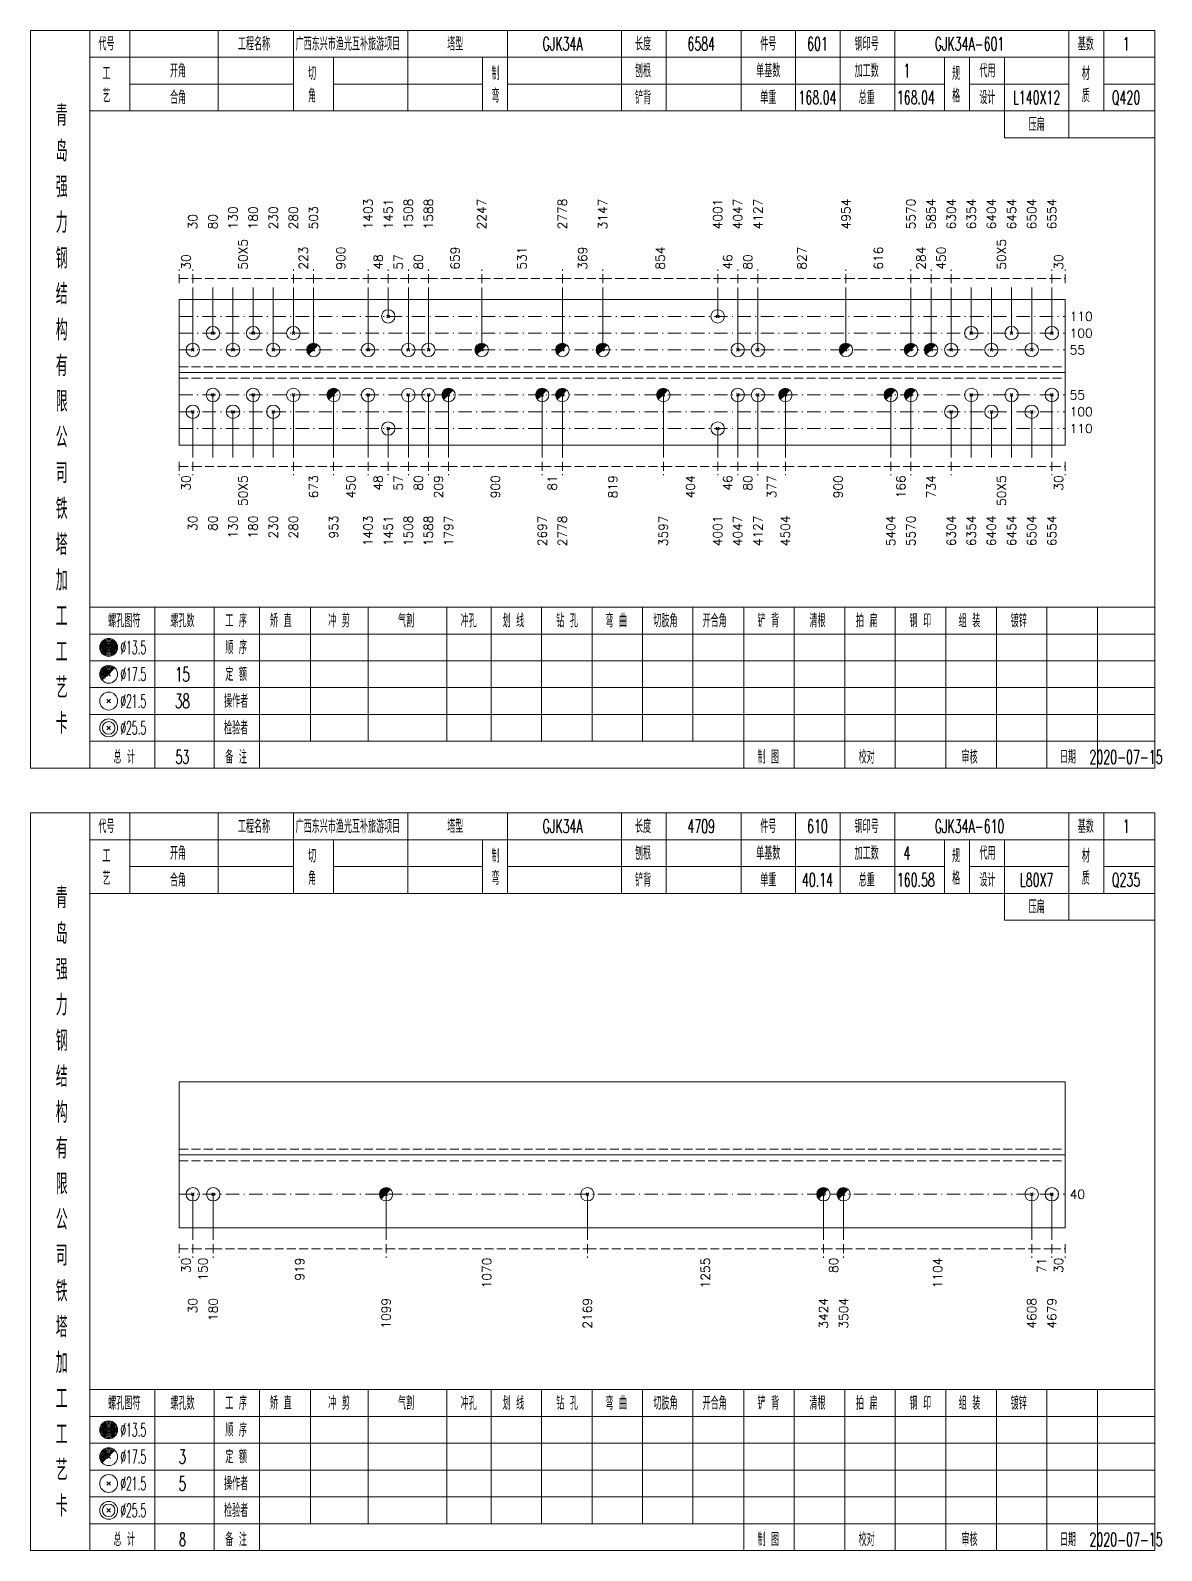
# Model space of a CAD drawing. Extents: x 0 to 2606, y -377 to 6479.
# Drawn here: x 2352.6 to 2605.5, y 3850 to 4190 of the extents above; entities that cross this region are included whole.
import ezdxf
from ezdxf.enums import TextEntityAlignment as Align

# ---------------------------------------------------------------- set-up
doc = ezdxf.new("R2010")
doc.units = 0
doc.header["$MEASUREMENT"] = 0
doc.linetypes.add('一点画线', pattern=[5.2, 3, -1, 0.2, -1])
doc.linetypes.add('虚线', pattern=[2.75, 2, -0.75])
doc.layers.get('0').update_dxf_attribs({"linetype": 'CONTINUOUS', "lineweight": 25})
doc.layers.add('1', color=7, linetype='CONTINUOUS', lineweight=25)
doc.layers.add('4', color=7, linetype='CONTINUOUS', lineweight=25)
doc.styles.get("Standard").update_dxf_attribs({"font": 'simplex.shx', "width": 0.7, "height": 3, "bigfont": 'gbhzfs.shx'})

msp = doc.modelspace()

# ---------------------------------------------------------------- linework, layer by layer
at = {"color": 8, "linetype": '虚线', "lineweight": 9}
for p, q in [((2385.9, 4133.5), (2385.9, 4136.5)), ((2385.9, 4134.5), (2388.9, 4134.5)), ((2388.9, 4133.5), (2388.9, 4136.5)), ((2388.9, 4133.5), (2388.9, 4136.5)), ((2388.9, 4134.5), (2411.4, 4134.5)), ((2411.4, 4133.5), (2411.4, 4136.5)), ((2411.4, 4133.5), (2411.4, 4136.5)), ((2411.4, 4134.5), (2415.9, 4134.5)), ((2415.9, 4133.5), (2415.9, 4136.5)), ((2415.9, 4133.5), (2415.9, 4136.5)), ((2415.9, 4134.5), (2428.11, 4134.5)), ((2428.11, 4133.5), (2428.11, 4136.5)), ((2428.11, 4133.5), (2428.11, 4136.5)), ((2428.11, 4134.5), (2432.61, 4134.5)), ((2432.61, 4133.5), (2432.61, 4136.5)), ((2432.61, 4133.5), (2432.61, 4136.5)), ((2432.61, 4134.5), (2437.11, 4134.5)), ((2437.11, 4133.5), (2437.11, 4136.5)), ((2437.11, 4133.5), (2437.11, 4136.5)), ((2437.11, 4134.5), (2441.61, 4134.5)), ((2441.61, 4133.5), (2441.61, 4136.5)), ((2441.61, 4133.5), (2441.61, 4136.5)), ((2441.61, 4134.5), (2453.51, 4134.5)), ((2453.51, 4133.5), (2453.51, 4136.5)), ((2453.51, 4133.5), (2453.51, 4136.5)), ((2453.51, 4134.5), (2471.55, 4134.5)), ((2471.55, 4133.5), (2471.55, 4136.5)), ((2471.55, 4133.5), (2471.55, 4136.5)), ((2471.55, 4134.5), (2480.59, 4134.5)), ((2480.59, 4133.5), (2480.59, 4136.5)), ((2480.59, 4133.5), (2480.59, 4136.5)), ((2480.59, 4134.5), (2506.28, 4134.5)), ((2506.28, 4133.5), (2506.28, 4136.5)), ((2506.28, 4133.5), (2506.28, 4136.5)), ((2506.28, 4134.5), (2510.78, 4134.5)), ((2510.78, 4133.5), (2510.78, 4136.5)), ((2510.78, 4133.5), (2510.78, 4136.5)), ((2510.78, 4134.5), (2515.28, 4134.5)), ((2515.28, 4133.5), (2515.28, 4136.5)), ((2515.28, 4133.5), (2515.28, 4136.5)), ((2515.28, 4134.5), (2534.96, 4134.5)), ((2534.96, 4133.5), (2534.96, 4136.5)), ((2534.96, 4133.5), (2534.96, 4136.5)), ((2534.96, 4134.5), (2549.5, 4134.5)), ((2549.5, 4133.5), (2549.5, 4136.5)), ((2549.5, 4133.5), (2549.5, 4136.5)), ((2549.5, 4134.5), (2554, 4134.5)), ((2554, 4133.5), (2554, 4136.5)), ((2554, 4133.5), (2554, 4136.5)), ((2554, 4134.5), (2558.5, 4134.5)), ((2558.5, 4133.5), (2558.5, 4136.5)), ((2558.5, 4133.5), (2558.5, 4136.5)), ((2558.5, 4134.5), (2581, 4134.5)), ((2581, 4133.5), (2581, 4136.5)), ((2581, 4133.5), (2581, 4136.5)), ((2581, 4134.5), (2584, 4134.5)), ((2584, 4133.5), (2584, 4136.5)), ((2385.9, 4093.5), (2385.9, 4090.5)), ((2385.9, 4092.5), (2388.9, 4092.5)), ((2388.9, 4093.5), (2388.9, 4090.5)), ((2388.9, 4093.5), (2388.9, 4090.5)), ((2388.9, 4092.5), (2411.4, 4092.5)), ((2411.4, 4093.5), (2411.4, 4090.5)), ((2411.4, 4093.5), (2411.4, 4090.5)), ((2411.4, 4092.5), (2420.4, 4092.5)), ((2420.4, 4093.5), (2420.4, 4090.5)), ((2420.4, 4093.5), (2420.4, 4090.5)), ((2420.4, 4092.5), (2428.11, 4092.5)), ((2428.11, 4093.5), (2428.11, 4090.5)), ((2428.11, 4093.5), (2428.11, 4090.5)), ((2428.11, 4092.5), (2432.61, 4092.5)), ((2432.61, 4093.5), (2432.61, 4090.5)), ((2432.61, 4093.5), (2432.61, 4090.5)), ((2432.61, 4092.5), (2437.11, 4092.5)), ((2437.11, 4093.5), (2437.11, 4090.5)), ((2437.11, 4093.5), (2437.11, 4090.5)), ((2437.11, 4092.5), (2441.61, 4092.5)), ((2441.61, 4093.5), (2441.61, 4090.5)), ((2441.61, 4093.5), (2441.61, 4090.5)), ((2441.61, 4092.5), (2446.11, 4092.5)), ((2446.11, 4093.5), (2446.11, 4090.5)), ((2446.11, 4093.5), (2446.11, 4090.5)), ((2446.11, 4092.5), (2467.05, 4092.5)), ((2467.05, 4093.5), (2467.05, 4090.5)), ((2467.05, 4093.5), (2467.05, 4090.5)), ((2467.05, 4092.5), (2471.55, 4092.5)), ((2471.55, 4093.5), (2471.55, 4090.5)), ((2471.55, 4093.5), (2471.55, 4090.5)), ((2471.55, 4092.5), (2494.13, 4092.5)), ((2494.13, 4093.5), (2494.13, 4090.5)), ((2494.13, 4093.5), (2494.13, 4090.5)), ((2494.13, 4092.5), (2506.28, 4092.5)), ((2506.28, 4093.5), (2506.28, 4090.5)), ((2506.28, 4093.5), (2506.28, 4090.5)), ((2506.28, 4092.5), (2510.78, 4092.5)), ((2510.78, 4093.5), (2510.78, 4090.5)), ((2510.78, 4093.5), (2510.78, 4090.5)), ((2510.78, 4092.5), (2515.28, 4092.5)), ((2515.28, 4093.5), (2515.28, 4090.5)), ((2515.28, 4093.5), (2515.28, 4090.5)), ((2515.28, 4092.5), (2521.42, 4092.5)), ((2521.42, 4093.5), (2521.42, 4090.5)), ((2521.42, 4093.5), (2521.42, 4090.5)), ((2521.42, 4092.5), (2545, 4092.5)), ((2545, 4093.5), (2545, 4090.5)), ((2545, 4093.5), (2545, 4090.5)), ((2545, 4092.5), (2549.5, 4092.5)), ((2549.5, 4093.5), (2549.5, 4090.5)), ((2549.5, 4093.5), (2549.5, 4090.5)), ((2549.5, 4092.5), (2558.5, 4092.5)), ((2558.5, 4093.5), (2558.5, 4090.5)), ((2558.5, 4093.5), (2558.5, 4090.5)), ((2558.5, 4092.5), (2581, 4092.5)), ((2581, 4093.5), (2581, 4090.5)), ((2581, 4093.5), (2581, 4090.5)), ((2581, 4092.5), (2584, 4092.5)), ((2584, 4093.5), (2584, 4090.5)), ((2385.9, 3918.5), (2385.9, 3915.5)), ((2385.9, 3917.5), (2388.9, 3917.5)), ((2388.9, 3918.5), (2388.9, 3915.5)), ((2388.9, 3918.5), (2388.9, 3915.5)), ((2388.9, 3917.5), (2393.47, 3917.5)), ((2393.47, 3918.5), (2393.47, 3915.5)), ((2393.47, 3918.5), (2393.47, 3915.5)), ((2393.47, 3917.5), (2432.13, 3917.5)), ((2432.13, 3918.5), (2432.13, 3915.5)), ((2432.13, 3918.5), (2432.13, 3915.5)), ((2432.13, 3917.5), (2477.15, 3917.5)), ((2477.15, 3918.5), (2477.15, 3915.5)), ((2477.15, 3918.5), (2477.15, 3915.5)), ((2477.15, 3917.5), (2529.94, 3917.5)), ((2529.94, 3918.5), (2529.94, 3915.5)), ((2529.94, 3918.5), (2529.94, 3915.5)), ((2529.94, 3917.5), (2534.44, 3917.5)), ((2534.44, 3918.5), (2534.44, 3915.5)), ((2534.44, 3918.5), (2534.44, 3915.5)), ((2534.44, 3917.5), (2576.5, 3917.5)), ((2576.5, 3918.5), (2576.5, 3915.5)), ((2576.5, 3918.5), (2576.5, 3915.5)), ((2576.5, 3917.5), (2581, 3917.5)), ((2581, 3918.5), (2581, 3915.5)), ((2581, 3918.5), (2581, 3915.5)), ((2581, 3917.5), (2584, 3917.5)), ((2584, 3918.5), (2584, 3915.5))]:
    msp.add_line(p, q, dxfattribs=at)
at = {"color": 7, "linetype": 'Continuous', "lineweight": 13}
for p, q in [((2388.9, 4118.54), (2388.9, 4132.5)), ((2393.4, 4122.29), (2393.4, 4132.5)), ((2397.9, 4118.54), (2397.9, 4132.5)), ((2402.4, 4122.29), (2402.4, 4132.5)), ((2406.9, 4118.54), (2406.9, 4132.5)), ((2411.4, 4122.29), (2411.4, 4132.5)), ((2415.9, 4118.54), (2415.9, 4132.5)), ((2428.11, 4118.54), (2428.11, 4132.5)), ((2432.61, 4126.04), (2432.61, 4132.5)), ((2437.11, 4118.54), (2437.11, 4132.5)), ((2441.61, 4118.54), (2441.61, 4132.5)), ((2453.51, 4118.54), (2453.51, 4132.5)), ((2471.55, 4118.54), (2471.55, 4132.5)), ((2480.59, 4118.54), (2480.59, 4132.5)), ((2506.28, 4126.04), (2506.28, 4132.5)), ((2510.78, 4118.54), (2510.78, 4132.5)), ((2515.28, 4118.54), (2515.28, 4132.5)), ((2534.96, 4118.54), (2534.96, 4132.5)), ((2549.5, 4118.54), (2549.5, 4132.5)), ((2554, 4118.54), (2554, 4132.5)), ((2558.5, 4118.54), (2558.5, 4132.5)), ((2563, 4122.29), (2563, 4132.5)), ((2567.5, 4118.54), (2567.5, 4132.5)), ((2572, 4122.29), (2572, 4132.5)), ((2576.5, 4118.54), (2576.5, 4132.5)), ((2581, 4122.29), (2581, 4132.5)), ((2432.31, 4125.74), (2432.91, 4126.34)), ((2432.91, 4125.74), (2432.31, 4126.34)), ((2505.98, 4125.74), (2506.58, 4126.34)), ((2506.58, 4125.74), (2505.98, 4126.34)), ((2393.1, 4121.99), (2393.7, 4122.59)), ((2393.7, 4121.99), (2393.1, 4122.59)), ((2402.1, 4121.99), (2402.7, 4122.59)), ((2402.7, 4121.99), (2402.1, 4122.59)), ((2411.1, 4121.99), (2411.7, 4122.59)), ((2411.7, 4121.99), (2411.1, 4122.59)), ((2562.7, 4121.99), (2563.3, 4122.59)), ((2563.3, 4121.99), (2562.7, 4122.59)), ((2571.7, 4121.99), (2572.3, 4122.59)), ((2572.3, 4121.99), (2571.7, 4122.59)), ((2580.7, 4121.99), (2581.3, 4122.59)), ((2581.3, 4121.99), (2580.7, 4122.59)), ((2388.6, 4118.24), (2389.2, 4118.84)), ((2389.2, 4118.24), (2388.6, 4118.84)), ((2397.6, 4118.24), (2398.2, 4118.84)), ((2398.2, 4118.24), (2397.6, 4118.84)), ((2406.6, 4118.24), (2407.2, 4118.84)), ((2407.2, 4118.24), (2406.6, 4118.84)), ((2427.81, 4118.24), (2428.41, 4118.84)), ((2428.41, 4118.24), (2427.81, 4118.84)), ((2436.81, 4118.24), (2437.41, 4118.84)), ((2437.41, 4118.24), (2436.81, 4118.84)), ((2441.31, 4118.24), (2441.91, 4118.84)), ((2441.91, 4118.24), (2441.31, 4118.84)), ((2510.48, 4118.24), (2511.08, 4118.84)), ((2511.08, 4118.24), (2510.48, 4118.84)), ((2514.98, 4118.24), (2515.58, 4118.84)), ((2515.58, 4118.24), (2514.98, 4118.84)), ((2558.2, 4118.24), (2558.8, 4118.84)), ((2558.8, 4118.24), (2558.2, 4118.84)), ((2567.2, 4118.24), (2567.8, 4118.84)), ((2567.8, 4118.24), (2567.2, 4118.84)), ((2576.2, 4118.24), (2576.8, 4118.84)), ((2576.8, 4118.24), (2576.2, 4118.84)), ((2393.4, 4108.46), (2393.4, 4094.5)), ((2402.4, 4108.46), (2402.4, 4094.5)), ((2411.4, 4108.46), (2411.4, 4094.5)), ((2420.4, 4108.46), (2420.4, 4094.5)), ((2428.11, 4108.46), (2428.11, 4094.5)), ((2437.11, 4108.46), (2437.11, 4094.5)), ((2441.61, 4108.46), (2441.61, 4094.5)), ((2446.11, 4108.46), (2446.11, 4094.5)), ((2467.05, 4108.46), (2467.05, 4094.5)), ((2471.55, 4108.46), (2471.55, 4094.5)), ((2494.13, 4108.46), (2494.13, 4094.5)), ((2510.78, 4108.46), (2510.78, 4094.5)), ((2515.28, 4108.46), (2515.28, 4094.5)), ((2521.42, 4108.46), (2521.42, 4094.5)), ((2545, 4108.46), (2545, 4094.5)), ((2549.5, 4108.46), (2549.5, 4094.5)), ((2563, 4108.46), (2563, 4094.5)), ((2572, 4108.46), (2572, 4094.5)), ((2581, 4108.46), (2581, 4094.5)), ((2388.9, 4104.71), (2388.9, 4094.5)), ((2397.9, 4104.71), (2397.9, 4094.5)), ((2406.9, 4104.71), (2406.9, 4094.5)), ((2558.5, 4104.71), (2558.5, 4094.5)), ((2567.5, 4104.71), (2567.5, 4094.5)), ((2576.5, 4104.71), (2576.5, 4094.5)), ((2432.61, 4100.96), (2432.61, 4094.5)), ((2506.28, 4100.96), (2506.28, 4094.5)), ((2388.9, 3929.69), (2388.9, 3919.5)), ((2393.47, 3929.69), (2393.47, 3919.5)), ((2432.13, 3929.69), (2432.13, 3919.5)), ((2477.15, 3929.69), (2477.15, 3919.5)), ((2529.94, 3929.69), (2529.94, 3919.5)), ((2534.44, 3929.69), (2534.44, 3919.5)), ((2576.5, 3929.69), (2576.5, 3919.5)), ((2581, 3929.69), (2581, 3919.5))]:
    msp.add_line(p, q, dxfattribs=at)
at = {"color": 7, "linetype": 'Continuous', "lineweight": 18}
for p, q in [((2385.9, 4129.79), (2385.9, 4097.21)), ((2385.9, 4129.79), (2584, 4129.79)), ((2584, 4129.79), (2584, 4097.21)), ((2385.9, 4113.5), (2584, 4113.5)), ((2385.9, 3954.81), (2385.9, 3922.19)), ((2385.9, 3954.81), (2584, 3954.81)), ((2584, 3954.81), (2584, 3922.19)), ((2385.9, 3938.5), (2584, 3938.5))]:
    msp.add_line(p, q, dxfattribs=at)
at = {"color": 3, "linetype": '一点画线', "lineweight": 13}
for p, q in [((2385.9, 4126.04), (2584, 4126.04)), ((2385.9, 4122.29), (2584, 4122.29)), ((2385.9, 4118.54), (2584, 4118.54)), ((2385.9, 4108.46), (2584, 4108.46)), ((2385.9, 4104.71), (2584, 4104.71)), ((2385.9, 4100.96), (2584, 4100.96)), ((2385.9, 3929.69), (2584, 3929.69))]:
    msp.add_line(p, q, dxfattribs=at)
at = {"color": 7, "linetype": 'Continuous', "lineweight": 0}
for p, q in [((2415.6, 4118.24), (2416.2, 4118.84)), ((2415.6, 4118.84), (2416.2, 4118.24)), ((2453.21, 4118.24), (2453.81, 4118.84)), ((2453.21, 4118.84), (2453.81, 4118.24)), ((2471.25, 4118.24), (2471.85, 4118.84)), ((2471.25, 4118.84), (2471.85, 4118.24)), ((2480.29, 4118.24), (2480.89, 4118.84)), ((2480.29, 4118.84), (2480.89, 4118.24)), ((2534.66, 4118.24), (2535.26, 4118.84)), ((2534.66, 4118.84), (2535.26, 4118.24)), ((2549.2, 4118.24), (2549.8, 4118.84)), ((2549.2, 4118.84), (2549.8, 4118.24)), ((2553.7, 4118.24), (2554.3, 4118.84)), ((2553.7, 4118.84), (2554.3, 4118.24))]:
    msp.add_line(p, q, dxfattribs=at)
at = {"color": 1, "linetype": '虚线', "lineweight": 18}
for p, q in [((2385.9, 4114.79), (2584, 4114.79)), ((2385.9, 4112.21), (2584, 4112.21)), ((2385.9, 3939.81), (2584, 3939.81)), ((2385.9, 3937.19), (2584, 3937.19))]:
    msp.add_line(p, q, dxfattribs=at)
at = {"color": 7, "linetype": 'Continuous', "lineweight": 13}
for centre in [(2432.61, 4126.04), (2506.28, 4126.04), (2393.4, 4122.29), (2402.4, 4122.29), (2411.4, 4122.29), (2563, 4122.29), (2572, 4122.29), (2581, 4122.29), (2388.9, 4118.54), (2397.9, 4118.54), (2406.9, 4118.54), (2415.9, 4118.54), (2428.11, 4118.54), (2437.11, 4118.54), (2441.61, 4118.54), (2453.51, 4118.54), (2471.55, 4118.54), (2480.59, 4118.54), (2510.78, 4118.54), (2515.28, 4118.54), (2534.96, 4118.54), (2549.5, 4118.54), (2554, 4118.54), (2558.5, 4118.54), (2567.5, 4118.54), (2576.5, 4118.54)]:
    msp.add_circle(centre, 1.5, dxfattribs=at)
for centre, radius in [((2415.9, 4118.54), 1.35), ((2415.9, 4118.54), 1.2), ((2415.9, 4118.54), 1.05), ((2415.9, 4118.54), 0.9), ((2415.9, 4118.54), 0.75), ((2415.9, 4118.54), 0.6), ((2415.9, 4118.54), 0.45), ((2415.9, 4118.54), 0.3), ((2415.9, 4118.54), 0.15), ((2453.51, 4118.54), 1.35), ((2453.51, 4118.54), 1.2), ((2453.51, 4118.54), 1.05), ((2453.51, 4118.54), 0.9), ((2453.51, 4118.54), 0.75), ((2453.51, 4118.54), 0.6), ((2453.51, 4118.54), 0.45), ((2453.51, 4118.54), 0.3), ((2453.51, 4118.54), 0.15), ((2471.55, 4118.54), 1.35), ((2471.55, 4118.54), 1.2), ((2471.55, 4118.54), 1.05), ((2471.55, 4118.54), 0.9), ((2471.55, 4118.54), 0.75), ((2471.55, 4118.54), 0.6), ((2471.55, 4118.54), 0.45), ((2471.55, 4118.54), 0.3), ((2471.55, 4118.54), 0.15), ((2480.59, 4118.54), 1.35), ((2480.59, 4118.54), 1.2), ((2480.59, 4118.54), 1.05), ((2480.59, 4118.54), 0.9), ((2480.59, 4118.54), 0.75), ((2480.59, 4118.54), 0.6), ((2480.59, 4118.54), 0.45), ((2480.59, 4118.54), 0.3), ((2480.59, 4118.54), 0.15), ((2534.96, 4118.54), 1.35), ((2534.96, 4118.54), 1.2), ((2534.96, 4118.54), 1.05), ((2534.96, 4118.54), 0.9), ((2534.96, 4118.54), 0.75), ((2534.96, 4118.54), 0.6), ((2534.96, 4118.54), 0.45), ((2534.96, 4118.54), 0.3), ((2534.96, 4118.54), 0.15), ((2549.5, 4118.54), 1.35), ((2549.5, 4118.54), 1.2), ((2549.5, 4118.54), 1.05), ((2549.5, 4118.54), 0.9), ((2549.5, 4118.54), 0.75), ((2549.5, 4118.54), 0.6), ((2549.5, 4118.54), 0.45), ((2549.5, 4118.54), 0.3), ((2549.5, 4118.54), 0.15), ((2554, 4118.54), 1.35), ((2554, 4118.54), 1.2), ((2554, 4118.54), 1.05), ((2554, 4118.54), 0.9), ((2554, 4118.54), 0.75), ((2554, 4118.54), 0.6), ((2554, 4118.54), 0.45), ((2554, 4118.54), 0.3), ((2554, 4118.54), 0.15)]:
    msp.add_arc(centre, radius, 45, 225, dxfattribs=at)
at = {"layer": '1', "color": 7, "linetype": 'Continuous', "lineweight": 13}
for p, q in [((2393.1, 4108.16), (2393.7, 4108.76)), ((2393.7, 4108.16), (2393.1, 4108.76)), ((2402.1, 4108.16), (2402.7, 4108.76)), ((2402.7, 4108.16), (2402.1, 4108.76)), ((2411.1, 4108.16), (2411.7, 4108.76)), ((2411.7, 4108.16), (2411.1, 4108.76)), ((2427.81, 4108.16), (2428.41, 4108.76)), ((2428.41, 4108.16), (2427.81, 4108.76)), ((2436.81, 4108.16), (2437.41, 4108.76)), ((2437.41, 4108.16), (2436.81, 4108.76)), ((2441.31, 4108.16), (2441.91, 4108.76)), ((2441.91, 4108.16), (2441.31, 4108.76)), ((2510.48, 4108.16), (2511.08, 4108.76)), ((2511.08, 4108.16), (2510.48, 4108.76)), ((2514.98, 4108.16), (2515.58, 4108.76)), ((2515.58, 4108.16), (2514.98, 4108.76)), ((2562.7, 4108.16), (2563.3, 4108.76)), ((2563.3, 4108.16), (2562.7, 4108.76)), ((2571.7, 4108.16), (2572.3, 4108.76)), ((2572.3, 4108.16), (2571.7, 4108.76)), ((2580.7, 4108.16), (2581.3, 4108.76)), ((2581.3, 4108.16), (2580.7, 4108.76)), ((2388.6, 4104.41), (2389.2, 4105.01)), ((2389.2, 4104.41), (2388.6, 4105.01)), ((2397.6, 4104.41), (2398.2, 4105.01)), ((2398.2, 4104.41), (2397.6, 4105.01)), ((2406.6, 4104.41), (2407.2, 4105.01)), ((2407.2, 4104.41), (2406.6, 4105.01)), ((2558.2, 4104.41), (2558.8, 4105.01)), ((2558.8, 4104.41), (2558.2, 4105.01)), ((2567.2, 4104.41), (2567.8, 4105.01)), ((2567.8, 4104.41), (2567.2, 4105.01)), ((2576.2, 4104.41), (2576.8, 4105.01)), ((2576.8, 4104.41), (2576.2, 4105.01)), ((2432.31, 4100.66), (2432.91, 4101.26)), ((2432.91, 4100.66), (2432.31, 4101.26)), ((2505.98, 4100.66), (2506.58, 4101.26)), ((2506.58, 4100.66), (2505.98, 4101.26)), ((2388.6, 3929.39), (2389.2, 3929.99)), ((2389.2, 3929.39), (2388.6, 3929.99)), ((2393.17, 3929.39), (2393.77, 3929.99)), ((2393.77, 3929.39), (2393.17, 3929.99)), ((2476.85, 3929.39), (2477.45, 3929.99)), ((2477.45, 3929.39), (2476.85, 3929.99)), ((2576.2, 3929.39), (2576.8, 3929.99)), ((2576.8, 3929.39), (2576.2, 3929.99)), ((2580.7, 3929.39), (2581.3, 3929.99)), ((2581.3, 3929.39), (2580.7, 3929.99))]:
    msp.add_line(p, q, dxfattribs=at)
at = {"layer": '1', "color": 7, "linetype": 'Continuous', "lineweight": 0}
for p, q in [((2420.1, 4108.16), (2420.7, 4108.76)), ((2420.1, 4108.76), (2420.7, 4108.16)), ((2445.81, 4108.16), (2446.41, 4108.76)), ((2445.81, 4108.76), (2446.41, 4108.16)), ((2466.75, 4108.16), (2467.35, 4108.76)), ((2466.75, 4108.76), (2467.35, 4108.16)), ((2471.25, 4108.16), (2471.85, 4108.76)), ((2471.25, 4108.76), (2471.85, 4108.16)), ((2493.83, 4108.16), (2494.43, 4108.76)), ((2493.83, 4108.76), (2494.43, 4108.16)), ((2521.12, 4108.16), (2521.72, 4108.76)), ((2521.12, 4108.76), (2521.72, 4108.16)), ((2544.7, 4108.16), (2545.3, 4108.76)), ((2544.7, 4108.76), (2545.3, 4108.16)), ((2549.2, 4108.16), (2549.8, 4108.76)), ((2549.2, 4108.76), (2549.8, 4108.16)), ((2431.83, 3929.39), (2432.43, 3929.99)), ((2431.83, 3929.99), (2432.43, 3929.39)), ((2529.64, 3929.39), (2530.24, 3929.99)), ((2529.64, 3929.99), (2530.24, 3929.39)), ((2534.14, 3929.39), (2534.74, 3929.99)), ((2534.14, 3929.99), (2534.74, 3929.39))]:
    msp.add_line(p, q, dxfattribs=at)
at = {"layer": '1', "color": 7, "linetype": 'Continuous', "lineweight": 18}
for p, q in [((2385.9, 4097.21), (2584, 4097.21)), ((2385.9, 3922.19), (2584, 3922.19))]:
    msp.add_line(p, q, dxfattribs=at)
at = {"layer": '1', "color": 7, "linetype": 'Continuous', "lineweight": 13}
for centre in [(2393.4, 4108.46), (2402.4, 4108.46), (2411.4, 4108.46), (2420.4, 4108.46), (2428.11, 4108.46), (2437.11, 4108.46), (2441.61, 4108.46), (2446.11, 4108.46), (2467.05, 4108.46), (2471.55, 4108.46), (2494.13, 4108.46), (2510.78, 4108.46), (2515.28, 4108.46), (2521.42, 4108.46), (2545, 4108.46), (2549.5, 4108.46), (2563, 4108.46), (2572, 4108.46), (2581, 4108.46), (2388.9, 4104.71), (2397.9, 4104.71), (2406.9, 4104.71), (2558.5, 4104.71), (2567.5, 4104.71), (2576.5, 4104.71), (2432.61, 4100.96), (2506.28, 4100.96), (2388.9, 3929.69), (2393.47, 3929.69), (2432.13, 3929.69), (2477.15, 3929.69), (2529.94, 3929.69), (2534.44, 3929.69), (2576.5, 3929.69), (2581, 3929.69)]:
    msp.add_circle(centre, 1.5, dxfattribs=at)
for centre, radius in [((2420.4, 4108.46), 1.35), ((2420.4, 4108.46), 1.2), ((2420.4, 4108.46), 1.05), ((2420.4, 4108.46), 0.9), ((2420.4, 4108.46), 0.75), ((2420.4, 4108.46), 0.6), ((2420.4, 4108.46), 0.45), ((2420.4, 4108.46), 0.3), ((2420.4, 4108.46), 0.15), ((2446.11, 4108.46), 1.35), ((2446.11, 4108.46), 1.2), ((2446.11, 4108.46), 1.05), ((2446.11, 4108.46), 0.9), ((2446.11, 4108.46), 0.75), ((2446.11, 4108.46), 0.6), ((2446.11, 4108.46), 0.45), ((2446.11, 4108.46), 0.3), ((2446.11, 4108.46), 0.15), ((2467.05, 4108.46), 1.35), ((2467.05, 4108.46), 1.2), ((2467.05, 4108.46), 1.05), ((2467.05, 4108.46), 0.9), ((2467.05, 4108.46), 0.75), ((2467.05, 4108.46), 0.6), ((2467.05, 4108.46), 0.45), ((2467.05, 4108.46), 0.3), ((2467.05, 4108.46), 0.15), ((2471.55, 4108.46), 1.35), ((2471.55, 4108.46), 1.2), ((2471.55, 4108.46), 1.05), ((2471.55, 4108.46), 0.9), ((2471.55, 4108.46), 0.75), ((2471.55, 4108.46), 0.6), ((2471.55, 4108.46), 0.45), ((2471.55, 4108.46), 0.3), ((2471.55, 4108.46), 0.15), ((2494.13, 4108.46), 1.35), ((2494.13, 4108.46), 1.2), ((2494.13, 4108.46), 1.05), ((2494.13, 4108.46), 0.9), ((2494.13, 4108.46), 0.75), ((2494.13, 4108.46), 0.6), ((2494.13, 4108.46), 0.45), ((2494.13, 4108.46), 0.3), ((2494.13, 4108.46), 0.15), ((2521.42, 4108.46), 1.35), ((2521.42, 4108.46), 1.2), ((2521.42, 4108.46), 1.05), ((2521.42, 4108.46), 0.9), ((2521.42, 4108.46), 0.75), ((2521.42, 4108.46), 0.6), ((2521.42, 4108.46), 0.45), ((2521.42, 4108.46), 0.3), ((2521.42, 4108.46), 0.15), ((2545, 4108.46), 1.35), ((2545, 4108.46), 1.2), ((2545, 4108.46), 1.05), ((2545, 4108.46), 0.9), ((2545, 4108.46), 0.75), ((2545, 4108.46), 0.6), ((2545, 4108.46), 0.45), ((2545, 4108.46), 0.3), ((2545, 4108.46), 0.15), ((2549.5, 4108.46), 1.35), ((2549.5, 4108.46), 1.2), ((2549.5, 4108.46), 1.05), ((2549.5, 4108.46), 0.9), ((2549.5, 4108.46), 0.75), ((2549.5, 4108.46), 0.6), ((2549.5, 4108.46), 0.45), ((2549.5, 4108.46), 0.3), ((2549.5, 4108.46), 0.15), ((2432.13, 3929.69), 1.35), ((2432.13, 3929.69), 1.2), ((2432.13, 3929.69), 1.05), ((2432.13, 3929.69), 0.9), ((2432.13, 3929.69), 0.75), ((2529.94, 3929.69), 1.35), ((2529.94, 3929.69), 1.2), ((2529.94, 3929.69), 1.05), ((2529.94, 3929.69), 0.9), ((2529.94, 3929.69), 0.75), ((2534.44, 3929.69), 1.35), ((2534.44, 3929.69), 1.2), ((2534.44, 3929.69), 1.05), ((2534.44, 3929.69), 0.9), ((2534.44, 3929.69), 0.75), ((2432.13, 3929.69), 0.6), ((2432.13, 3929.69), 0.45), ((2432.13, 3929.69), 0.3), ((2432.13, 3929.69), 0.15), ((2529.94, 3929.69), 0.6), ((2529.94, 3929.69), 0.45), ((2529.94, 3929.69), 0.3), ((2529.94, 3929.69), 0.15), ((2534.44, 3929.69), 0.6), ((2534.44, 3929.69), 0.45), ((2534.44, 3929.69), 0.3), ((2534.44, 3929.69), 0.15)]:
    msp.add_arc(centre, radius, 45, 225, dxfattribs=at)
at = {"layer": '4', "color": 1, "linetype": 'Continuous', "lineweight": 18}
for p, q in [((2365.9, 4025), (2365.9, 4190)), ((2374.8, 4172), (2374.8, 4190)), ((2394.6, 4172), (2394.6, 4190)), ((2411.4, 4172), (2411.4, 4190)), ((2437, 4172), (2437, 4190)), ((2459.3, 4172), (2459.3, 4190)), ((2484.8, 4172), (2484.8, 4190)), ((2494.8, 4172), (2494.8, 4190)), ((2511.5, 4172), (2511.5, 4190)), ((2523.7, 4172), (2523.7, 4190)), ((2533.7, 4172), (2533.7, 4190)), ((2545.9, 4172), (2545.9, 4190)), ((2584.8, 4166), (2584.8, 4190)), ((2592.6, 4172), (2592.6, 4190)), ((2365.9, 4184), (2604, 4184)), ((2420.4, 4172), (2420.4, 4184)), ((2453.7, 4172), (2453.7, 4184)), ((2557, 4172), (2557, 4184)), ((2562.6, 4172), (2562.6, 4184)), ((2570.4, 4166), (2570.4, 4184)), ((2374.8, 4178), (2411.4, 4178)), ((2420.4, 4178), (2453.7, 4178)), ((2459.3, 4178), (2557, 4178)), ((2562.6, 4178), (2584.8, 4178)), ((2592.6, 4178), (2604, 4178)), ((2365.9, 4172), (2604, 4172)), ((2570.4, 4166), (2604, 4166)), ((2365.9, 4061), (2604, 4061)), ((2380.4, 4025), (2380.4, 4061)), ((2393.7, 4025), (2393.7, 4061)), ((2403.8, 4025), (2403.8, 4061)), ((2415.2, 4031), (2415.2, 4061)), ((2428.1, 4031), (2428.1, 4061)), ((2445.7, 4031), (2445.7, 4061)), ((2455.6, 4031), (2455.6, 4061)), ((2466.9, 4031), (2466.9, 4061)), ((2478.2, 4031), (2478.2, 4061)), ((2489.5, 4031), (2489.5, 4061)), ((2500.7, 4031), (2500.7, 4061)), ((2512.1, 4031), (2512.1, 4061)), ((2523.4, 4031), (2523.4, 4061)), ((2534.7, 4031), (2534.7, 4061)), ((2546, 4031), (2546, 4061)), ((2557.3, 4031), (2557.3, 4061)), ((2568.6, 4031), (2568.6, 4061)), ((2579.9, 4031), (2579.9, 4061)), ((2591.2, 4031), (2591.2, 4061)), ((2365.9, 4055), (2604, 4055)), ((2365.9, 4049), (2604, 4049)), ((2365.9, 4043), (2604, 4043)), ((2365.9, 4037), (2604, 4037)), ((2365.9, 4031), (2604, 4031)), ((2512.1, 4025), (2512.1, 4031)), ((2523.4, 4025), (2523.4, 4031)), ((2534.7, 4025), (2534.7, 4031)), ((2546, 4025), (2546, 4031)), ((2557.3, 4025), (2557.3, 4031)), ((2568.6, 4025), (2568.6, 4031)), ((2579.9, 4025), (2579.9, 4031)), ((2591.2, 4025), (2591.2, 4031)), ((2365.9, 3850), (2365.9, 4015)), ((2374.8, 3997), (2374.8, 4015)), ((2394.6, 3997), (2394.6, 4015)), ((2411.4, 3997), (2411.4, 4015)), ((2437, 3997), (2437, 4015)), ((2459.3, 3997), (2459.3, 4015)), ((2484.8, 3997), (2484.8, 4015)), ((2494.8, 3997), (2494.8, 4015)), ((2511.5, 3997), (2511.5, 4015)), ((2523.7, 3997), (2523.7, 4015)), ((2533.7, 3997), (2533.7, 4015)), ((2545.9, 3997), (2545.9, 4015)), ((2584.8, 3991), (2584.8, 4015)), ((2592.6, 3997), (2592.6, 4015)), ((2365.9, 4009), (2604, 4009)), ((2420.4, 3997), (2420.4, 4009)), ((2453.7, 3997), (2453.7, 4009)), ((2557, 3997), (2557, 4009)), ((2562.6, 3997), (2562.6, 4009)), ((2570.4, 3991), (2570.4, 4009)), ((2374.8, 4003), (2411.4, 4003)), ((2420.4, 4003), (2453.7, 4003)), ((2459.3, 4003), (2557, 4003)), ((2562.6, 4003), (2584.8, 4003)), ((2592.6, 4003), (2604, 4003)), ((2365.9, 3997), (2604, 3997)), ((2570.4, 3991), (2604, 3991)), ((2365.9, 3886), (2604, 3886)), ((2380.4, 3850), (2380.4, 3886)), ((2393.7, 3850), (2393.7, 3886)), ((2403.8, 3850), (2403.8, 3886)), ((2415.2, 3856), (2415.2, 3886)), ((2428.1, 3856), (2428.1, 3886)), ((2445.7, 3856), (2445.7, 3886)), ((2455.6, 3856), (2455.6, 3886)), ((2466.9, 3856), (2466.9, 3886)), ((2478.2, 3856), (2478.2, 3886)), ((2489.5, 3856), (2489.5, 3886)), ((2500.7, 3856), (2500.7, 3886)), ((2512.1, 3856), (2512.1, 3886)), ((2523.4, 3856), (2523.4, 3886)), ((2534.7, 3856), (2534.7, 3886)), ((2546, 3856), (2546, 3886)), ((2557.3, 3856), (2557.3, 3886)), ((2568.6, 3856), (2568.6, 3886)), ((2579.9, 3856), (2579.9, 3886)), ((2591.2, 3856), (2591.2, 3886)), ((2365.9, 3880), (2604, 3880)), ((2365.9, 3874), (2604, 3874)), ((2365.9, 3868), (2604, 3868)), ((2365.9, 3862), (2604, 3862)), ((2365.9, 3856), (2604, 3856)), ((2512.1, 3850), (2512.1, 3856)), ((2523.4, 3850), (2523.4, 3856)), ((2534.7, 3850), (2534.7, 3856)), ((2546, 3850), (2546, 3856)), ((2557.3, 3850), (2557.3, 3856)), ((2568.6, 3850), (2568.6, 3856)), ((2579.9, 3850), (2579.9, 3856)), ((2591.2, 3850), (2591.2, 3856))]:
    msp.add_line(p, q, dxfattribs=at)
at = {"layer": '4', "color": 7, "linetype": 'Continuous', "lineweight": 13}
for p, q in [((2369.9, 4051.8), (2370.3, 4052.2)), ((2370.3, 4051.8), (2369.9, 4052.2)), ((2369.7, 4039.6), (2370.5, 4040.4)), ((2370.5, 4039.6), (2369.7, 4040.4)), ((2369.7, 4033.6), (2370.5, 4034.4)), ((2370.5, 4033.6), (2369.7, 4034.4)), ((2369.9, 3876.8), (2370.3, 3877.2)), ((2370.3, 3876.8), (2369.9, 3877.2)), ((2369.7, 3864.6), (2370.5, 3865.4)), ((2370.5, 3864.6), (2369.7, 3865.4)), ((2369.7, 3858.6), (2370.5, 3859.4)), ((2370.5, 3858.6), (2369.7, 3859.4))]:
    msp.add_line(p, q, dxfattribs=at)
at = {"layer": '4', "color": 7, "linetype": 'Continuous', "lineweight": 0}
for p, q in [((2369.7, 4045.6), (2370.5, 4046.4)), ((2369.7, 4046.4), (2370.5, 4045.6)), ((2369.7, 3870.6), (2370.5, 3871.4)), ((2369.7, 3871.4), (2370.5, 3870.6))]:
    msp.add_line(p, q, dxfattribs=at)
at = {"layer": '4', "color": 1, "linetype": 'Continuous', "lineweight": 18}
for points in [[(2352.6, 4190), (2352.6, 4025), (2604, 4025), (2604, 4190)], [(2352.6, 4015), (2352.6, 3850), (2604, 3850), (2604, 4015)]]:
    msp.add_lwpolyline(points, close=True, dxfattribs=at)
at = {"layer": '4', "color": 7, "linetype": 'Continuous', "lineweight": 13}
for centre, radius in [((2370.1, 4052), 2), ((2370.1, 4052), 1.8), ((2370.1, 4052), 1.6), ((2370.1, 4052), 1.4), ((2370.1, 4052), 1.2), ((2370.1, 4052), 1), ((2370.1, 4052), 0.8), ((2370.1, 4052), 0.6), ((2370.1, 4052), 0.4), ((2370.1, 4052), 0.2), ((2370.1, 4046), 2), ((2370.1, 4040), 2), ((2370.1, 4034), 2), ((2370.1, 4034), 1.4), ((2370.1, 3877), 2), ((2370.1, 3877), 1.8), ((2370.1, 3877), 1.6), ((2370.1, 3877), 1.4), ((2370.1, 3877), 1.2), ((2370.1, 3877), 1), ((2370.1, 3877), 0.8), ((2370.1, 3877), 0.6), ((2370.1, 3877), 0.4), ((2370.1, 3877), 0.2), ((2370.1, 3871), 2), ((2370.1, 3865), 2), ((2370.1, 3859), 2), ((2370.1, 3859), 1.4)]:
    msp.add_circle(centre, radius, dxfattribs=at)
for centre, radius in [((2370.1, 4046), 1.8), ((2370.1, 4046), 1.6), ((2370.1, 4046), 1.4), ((2370.1, 4046), 1.2), ((2370.1, 4046), 1), ((2370.1, 4046), 0.8), ((2370.1, 4046), 0.6), ((2370.1, 4046), 0.4), ((2370.1, 4046), 0.2), ((2370.1, 3871), 1.8), ((2370.1, 3871), 1.6), ((2370.1, 3871), 1.4), ((2370.1, 3871), 1.2), ((2370.1, 3871), 1), ((2370.1, 3871), 0.8), ((2370.1, 3871), 0.6), ((2370.1, 3871), 0.4), ((2370.1, 3871), 0.2)]:
    msp.add_arc(centre, radius, 45, 225, dxfattribs=at)

# ---------------------------------------------------------------- texts
at = {"color": 7, "linetype": 'Continuous', "lineweight": 13}
for s, p in [('1403', (2428.11, 4145.5)), ('1451', (2432.61, 4145.5)), ('1508', (2437.11, 4145.5)), ('1588', (2441.61, 4145.5)), ('2247', (2453.51, 4145.5)), ('2778', (2471.55, 4145.5)), ('3147', (2480.59, 4145.5)), ('4001', (2506.28, 4145.5)), ('4047', (2510.78, 4145.5)), ('4127', (2515.28, 4145.5)), ('4954', (2534.96, 4145.5)), ('5570', (2549.5, 4145.5)), ('5854', (2554, 4145.5)), ('6304', (2558.5, 4145.5)), ('6354', (2563, 4145.5)), ('6404', (2567.5, 4145.5)), ('6454', (2572, 4145.5)), ('6504', (2576.5, 4145.5)), ('6554', (2581, 4145.5)), ('30', (2388.9, 4145.5)), ('80', (2393.4, 4145.5)), ('130', (2397.9, 4145.5)), ('180', (2402.4, 4145.5)), ('230', (2406.9, 4145.5)), ('280', (2411.4, 4145.5)), ('503', (2415.9, 4145.5))]:
    msp.add_text(s, height=2, rotation=90, dxfattribs=at).set_placement(p, align=Align.MIDDLE_LEFT)
at = {"color": 8, "linetype": 'Continuous', "lineweight": 9}
for s, p in [('50X5', (2400.15, 4136.5)), ('223', (2413.65, 4136.5)), ('900', (2422.01, 4136.5)), ('659', (2447.56, 4136.5)), ('369', (2476.07, 4136.5)), ('854', (2493.43, 4136.5)), ('827', (2525.12, 4136.5)), ('616', (2542.23, 4136.5)), ('284', (2551.75, 4136.5)), ('450', (2556.25, 4136.5)), ('50X5', (2569.75, 4136.5)), ('30', (2387.4, 4136.5)), ('48', (2430.36, 4136.5)), ('57', (2434.86, 4136.5)), ('80', (2439.36, 4136.5)), ('531', (2462.53, 4136.5)), ('46', (2508.53, 4136.5)), ('80', (2513.03, 4136.5)), ('30', (2582.5, 4136.5))]:
    msp.add_text(s, height=2, rotation=90, dxfattribs=at).set_placement(p, align=Align.MIDDLE_LEFT)
at = {"color": 7, "linetype": 'Continuous', "lineweight": 13}
for s, p in [('110', (2585, 4126.04)), ('100', (2585, 4122.29)), ('55', (2585, 4118.54)), ('55', (2585, 4108.46)), ('100', (2585, 4104.71)), ('110', (2585, 4100.96)), ('40', (2585, 3929.69))]:
    msp.add_text(s, height=2, dxfattribs=at).set_placement(p, align=Align.MIDDLE_LEFT)
at = {"color": 8, "linetype": 'Continuous', "lineweight": 9}
for s, p in [('30', (2387.4, 4090.5)), ('50X5', (2400.15, 4090.5)), ('673', (2415.9, 4090.5)), ('450', (2424.26, 4090.5)), ('48', (2430.36, 4090.5)), ('57', (2434.86, 4090.5)), ('80', (2439.36, 4090.5)), ('900', (2456.58, 4090.5)), ('404', (2500.2, 4090.5)), ('46', (2508.53, 4090.5)), ('80', (2513.03, 4090.5)), ('377', (2518.35, 4090.5)), ('900', (2533.21, 4090.5)), ('166', (2547.25, 4090.5)), ('734', (2554, 4090.5)), ('50X5', (2569.75, 4090.5)), ('30', (2582.5, 4090.5)), ('209', (2443.86, 4090.5)), ('81', (2469.3, 4090.5)), ('819', (2482.84, 4090.5)), ('30', (2387.4, 3915.5)), ('150', (2391.19, 3915.5)), ('919', (2412.8, 3915.5)), ('1070', (2454.64, 3915.5)), ('1255', (2503.54, 3915.5)), ('80', (2532.19, 3915.5)), ('1104', (2555.47, 3915.5)), ('71', (2578.75, 3915.5)), ('30', (2582.5, 3915.5))]:
    msp.add_text(s, height=2, rotation=90, dxfattribs=at).set_placement(p, align=Align.MIDDLE_RIGHT)
at = {"layer": '1', "color": 7, "linetype": 'Continuous', "lineweight": 13}
for s, p in [('30', (2388.9, 4081.5)), ('80', (2393.4, 4081.5)), ('130', (2397.9, 4081.5)), ('180', (2402.4, 4081.5)), ('230', (2406.9, 4081.5)), ('280', (2411.4, 4081.5)), ('953', (2420.4, 4081.5)), ('1403', (2428.11, 4081.5)), ('1451', (2432.61, 4081.5)), ('1508', (2437.11, 4081.5)), ('1588', (2441.61, 4081.5)), ('1797', (2446.11, 4081.5)), ('2697', (2467.05, 4081.5)), ('2778', (2471.55, 4081.5)), ('3597', (2494.13, 4081.5)), ('4001', (2506.28, 4081.5)), ('4047', (2510.78, 4081.5)), ('4127', (2515.28, 4081.5)), ('4504', (2521.42, 4081.5)), ('5404', (2545, 4081.5)), ('5570', (2549.5, 4081.5)), ('6304', (2558.5, 4081.5)), ('6354', (2563, 4081.5)), ('6404', (2567.5, 4081.5)), ('6454', (2572, 4081.5)), ('6504', (2576.5, 4081.5)), ('6554', (2581, 4081.5)), ('30', (2388.9, 3906.5)), ('180', (2393.47, 3906.5)), ('1099', (2432.13, 3906.5)), ('2169', (2477.15, 3906.5)), ('3424', (2529.94, 3906.5)), ('3504', (2534.44, 3906.5)), ('4608', (2576.5, 3906.5)), ('4679', (2581, 3906.5))]:
    msp.add_text(s, height=2, rotation=90, dxfattribs=at).set_placement(p, align=Align.MIDDLE_RIGHT)
at = {"layer": '4', "color": 1, "linetype": 'Continuous', "lineweight": 13}
for s, height, width, p in [('工程名称', 3, 0.6, (2402.6, 4187)), ('广西东兴市渔光互补旅游项目', 3, 0.6, (2423.6, 4187)), ('塔型', 3, 0.6, (2447.6, 4187)), ('长度', 3, 0.6, (2489.6, 4187)), ('钢印号', 3, 0.6, (2539.6, 4187)), ('基数', 3, 0.6, (2588.6, 4187)), ('代号', 3, 0.6, (2369.6, 4187)), ('GJK34A', 3, 0.6, (2471.6, 4187)), ('6584', 3, 0.6, (2502.6, 4187)), ('件号', 3, 0.6, (2517.6, 4187)), ('601', 3, 0.6, (2528.6, 4187)), ('GJK34A-601', 3, 0.6, (2562.6, 4187)), ('1', 3, 0.6, (2597.6, 4187)), ('开角', 3, 0.6, (2385.6, 4181)), ('切', 3, 0.6, (2415.6, 4180.4)), ('制', 3, 0.6, (2456.6, 4180.4)), ('刨根', 3, 0.6, (2489.6, 4181)), ('单基数', 3, 0.6, (2517.6, 4181)), ('加工数', 3, 0.6, (2539.6, 4181)), ('1', 3, 0.6, (2548.6, 4181)), ('规', 3, 0.6, (2559.6, 4180.4)), ('代用', 3, 0.6, (2566.6, 4181)), ('材', 3, 0.6, (2588.6, 4180.4)), ('工', 3, 0.6, (2369.6, 4180.4)), ('艺', 3, 0.6, (2369.6, 4175.4)), ('合角', 3, 0.6, (2385.6, 4175)), ('角', 3, 0.6, (2415.6, 4175.4)), ('弯', 3, 0.6, (2456.6, 4175.4)), ('铲背', 3, 0.6, (2489.6, 4175)), ('单重', 3, 0.6, (2517.6, 4175)), ('168.04', 3, 0.6, (2528.6, 4175)), ('总重', 3, 0.6, (2539.6, 4175)), ('168.04', 3, 0.6, (2550.6, 4175)), ('格', 3, 0.6, (2559.6, 4175.4)), ('设计', 3, 0.6, (2566.6, 4175)), ('L140X12', 3, 0.6, (2577.6, 4175)), ('质', 3, 0.6, (2588.6, 4175.4)), ('Q420', 3, 0.6, (2597.6, 4175)), ('青', 4.6, 0.8, (2359.6, 4171)), ('压扁', 3, 0.6, (2577.6, 4169)), ('岛', 4.6, 0.8, (2359.6, 4163)), ('强', 4.6, 0.8, (2359.6, 4155)), ('力', 4.6, 0.8, (2359.6, 4147)), ('钢', 4.6, 0.8, (2359.6, 4139)), ('结', 4.6, 0.8, (2359.6, 4131)), ('构', 4.6, 0.8, (2359.6, 4123)), ('有', 4.6, 0.8, (2359.6, 4115)), ('限', 4.6, 0.8, (2359.6, 4107)), ('公', 4.6, 0.8, (2359.6, 4099)), ('司', 4.6, 0.8, (2359.6, 4091)), ('铁', 4.6, 0.8, (2359.6, 4083)), ('塔', 4.6, 0.8, (2359.6, 4075)), ('加', 4.6, 0.8, (2359.6, 4067)), ('工', 4.6, 0.8, (2359.6, 4059)), ('螺孔图符', 3, 0.6, (2373.6, 4058)), ('螺孔数', 3, 0.6, (2386.6, 4058)), ('工 序', 3, 0.6, (2398.6, 4058)), ('矫 直', 3, 0.6, (2408.6, 4058)), ('冲 剪', 3, 0.6, (2421.6, 4058)), ('气割', 3, 0.6, (2436.6, 4058)), ('冲孔', 3, 0.6, (2450.6, 4058)), ('划 线', 3, 0.6, (2460.6, 4058)), ('钻 孔', 3, 0.6, (2472.6, 4058)), ('弯 曲', 3, 0.6, (2483.6, 4058)), ('切肢角', 3, 0.6, (2494.6, 4058)), ('开合角', 3, 0.6, (2505.6, 4058)), ('铲 背', 3, 0.6, (2517.6, 4058)), ('清根', 3, 0.6, (2528.6, 4058)), ('拍 扁', 3, 0.6, (2539.6, 4058)), ('钢 印', 3, 0.6, (2551.6, 4058)), ('组 装', 3, 0.6, (2562.6, 4058)), ('镀锌', 3, 0.6, (2573.6, 4058)), ('工', 4.6, 0.8, (2359.6, 4051)), ('%%C13.5', 3, 0.5, (2375.6, 4052)), ('顺 序', 3, 0.6, (2398.6, 4052)), ('%%C17.5', 3, 0.5, (2375.6, 4046)), ('15', 3.2, 0.6, (2386.6, 4046)), ('定 额', 3, 0.6, (2398.6, 4046)), ('艺', 4.6, 0.8, (2359.6, 4043)), ('%%C21.5', 3, 0.5, (2375.6, 4040)), ('38', 3.2, 0.6, (2386.6, 4040)), ('操作者', 3, 0.6, (2398.6, 4040)), ('卡', 4.6, 0.8, (2359.6, 4035)), ('检验者', 3, 0.6, (2398.6, 4034)), ('%%C25.5', 3, 0.5, (2375.6, 4034)), ('总 计', 3, 0.6, (2373.6, 4027.5)), ('53', 3, 0.6, (2386.6, 4027.5)), ('备 注', 3, 0.6, (2398.6, 4027.5)), ('制 图', 3, 0.6, (2517.6, 4027.5)), ('校对', 3, 0.6, (2539.6, 4027.5)), ('审核', 3, 0.6, (2562.6, 4027.5)), ('日期', 3, 0.6, (2584.6, 4027.5)), ('2020-07-15', 3, 0.6, (2597.6, 4027.5)), ('代号', 3, 0.6, (2369.6, 4012)), ('工程名称', 3, 0.6, (2402.6, 4012)), ('广西东兴市渔光互补旅游项目', 3, 0.6, (2423.6, 4012)), ('塔型', 3, 0.6, (2447.6, 4012)), ('GJK34A', 3, 0.6, (2471.6, 4012)), ('长度', 3, 0.6, (2489.6, 4012)), ('4709', 3, 0.6, (2502.6, 4012)), ('件号', 3, 0.6, (2517.6, 4012)), ('610', 3, 0.6, (2528.6, 4012)), ('钢印号', 3, 0.6, (2539.6, 4012)), ('GJK34A-610', 3, 0.6, (2562.6, 4012)), ('基数', 3, 0.6, (2588.6, 4012)), ('1', 3, 0.6, (2597.6, 4012)), ('工', 3, 0.6, (2369.6, 4005.4)), ('开角', 3, 0.6, (2385.6, 4006)), ('切', 3, 0.6, (2415.6, 4005.4)), ('制', 3, 0.6, (2456.6, 4005.4)), ('刨根', 3, 0.6, (2489.6, 4006)), ('单基数', 3, 0.6, (2517.6, 4006)), ('加工数', 3, 0.6, (2539.6, 4006)), ('4', 3, 0.6, (2548.6, 4006)), ('规', 3, 0.6, (2559.6, 4005.4)), ('代用', 3, 0.6, (2566.6, 4006)), ('材', 3, 0.6, (2588.6, 4005.4)), ('艺', 3, 0.6, (2369.6, 4000.4)), ('合角', 3, 0.6, (2385.6, 4000)), ('角', 3, 0.6, (2415.6, 4000.4)), ('弯', 3, 0.6, (2456.6, 4000.4)), ('铲背', 3, 0.6, (2489.6, 4000)), ('总重', 3, 0.6, (2539.6, 4000)), ('格', 3, 0.6, (2559.6, 4000.4)), ('设计', 3, 0.6, (2566.6, 4000)), ('质', 3, 0.6, (2588.6, 4000.4)), ('青', 4.6, 0.8, (2359.6, 3996)), ('单重', 3, 0.6, (2517.6, 4000)), ('40.14', 3, 0.6, (2528.6, 4000)), ('160.58', 3, 0.6, (2550.6, 4000)), ('L80X7', 3, 0.6, (2577.6, 4000)), ('Q235', 3, 0.6, (2597.6, 4000)), ('压扁', 3, 0.6, (2577.6, 3994)), ('岛', 4.6, 0.8, (2359.6, 3988)), ('强', 4.6, 0.8, (2359.6, 3980)), ('力', 4.6, 0.8, (2359.6, 3972)), ('钢', 4.6, 0.8, (2359.6, 3964)), ('结', 4.6, 0.8, (2359.6, 3956)), ('构', 4.6, 0.8, (2359.6, 3948)), ('有', 4.6, 0.8, (2359.6, 3940)), ('限', 4.6, 0.8, (2359.6, 3932)), ('公', 4.6, 0.8, (2359.6, 3924)), ('司', 4.6, 0.8, (2359.6, 3916)), ('铁', 4.6, 0.8, (2359.6, 3908)), ('塔', 4.6, 0.8, (2359.6, 3900)), ('加', 4.6, 0.8, (2359.6, 3892)), ('工', 4.6, 0.8, (2359.6, 3884)), ('螺孔图符', 3, 0.6, (2373.6, 3883)), ('螺孔数', 3, 0.6, (2386.6, 3883)), ('工 序', 3, 0.6, (2398.6, 3883)), ('矫 直', 3, 0.6, (2408.6, 3883)), ('冲 剪', 3, 0.6, (2421.6, 3883)), ('气割', 3, 0.6, (2436.6, 3883)), ('冲孔', 3, 0.6, (2450.6, 3883)), ('划 线', 3, 0.6, (2460.6, 3883)), ('钻 孔', 3, 0.6, (2472.6, 3883)), ('弯 曲', 3, 0.6, (2483.6, 3883)), ('切肢角', 3, 0.6, (2494.6, 3883)), ('开合角', 3, 0.6, (2505.6, 3883)), ('铲 背', 3, 0.6, (2517.6, 3883)), ('清根', 3, 0.6, (2528.6, 3883)), ('拍 扁', 3, 0.6, (2539.6, 3883)), ('钢 印', 3, 0.6, (2551.6, 3883)), ('组 装', 3, 0.6, (2562.6, 3883)), ('镀锌', 3, 0.6, (2573.6, 3883)), ('工', 4.6, 0.8, (2359.6, 3876)), ('%%C13.5', 3, 0.5, (2375.6, 3877)), ('顺 序', 3, 0.6, (2398.6, 3877)), ('3', 3.2, 0.6, (2386.6, 3871)), ('定 额', 3, 0.6, (2398.6, 3871)), ('艺', 4.6, 0.8, (2359.6, 3868)), ('%%C17.5', 3, 0.5, (2375.6, 3871)), ('%%C21.5', 3, 0.5, (2375.6, 3865)), ('5', 3.2, 0.6, (2386.6, 3865)), ('操作者', 3, 0.6, (2398.6, 3865)), ('卡', 4.6, 0.8, (2359.6, 3860)), ('%%C25.5', 3, 0.5, (2375.6, 3859)), ('检验者', 3, 0.6, (2398.6, 3859)), ('总 计', 3, 0.6, (2373.6, 3852.5)), ('8', 3, 0.6, (2386.6, 3852.5)), ('备 注', 3, 0.6, (2398.6, 3852.5)), ('制 图', 3, 0.6, (2517.6, 3852.5)), ('校对', 3, 0.6, (2539.6, 3852.5)), ('审核', 3, 0.6, (2562.6, 3852.5)), ('日期', 3, 0.6, (2584.6, 3852.5)), ('2020-07-15', 3, 0.6, (2597.6, 3852.5))]:
    msp.add_text(s, height=height, dxfattribs=dict(at, width=width)).set_placement(p, align=Align.MIDDLE_CENTER)

doc.saveas('drawing.dxf')
